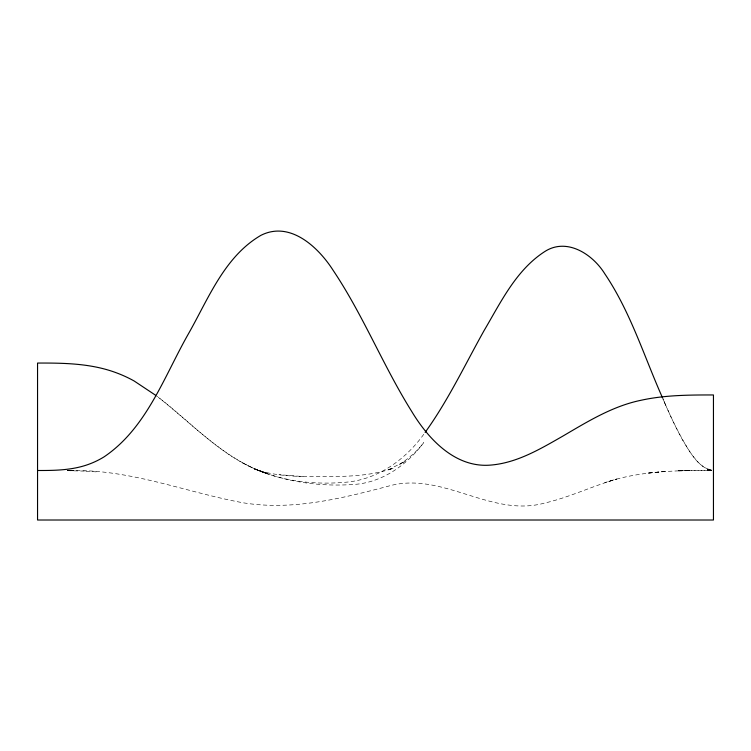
<?xml version="1.0" encoding="UTF-8"?>
<svg xmlns="http://www.w3.org/2000/svg" width="751" height="751" viewBox="0 0 751 751"><rect width="100%" height="100%" fill="white"/><g stroke="black" fill="none" stroke-linecap="round" stroke-linejoin="round"><path stroke-width="0.56" stroke-dasharray="3.75 2.82" d="M423.78 434.266C405.362 459.781 377.396 479.833 345.329 482.255C321.071 484.395 296.288 482.63 272.904 475.627A159.287 159.287 0 0 1 254.805 468.906C216.908 452.243 189.074 420.457 156.518 395.946M711.441 470.492C675.618 470.295 639.11 471.121 604.827 482.63L616.89 479.035C592.417 486.038 569.352 497.406 544.475 503.104C490.572 517.946 441.532 470.257 387.572 486.395C340.456 498.73 291.679 510.868 242.733 502.719C184.361 491.952 127.839 468.22 67.44 470.736M689.315 470.614L677.242 470.83L711.441 470.483L707.414 470.267M303.085 476.556C333.247 476.322 364.686 478.331 393.608 468.098L387.572 470.22L405.671 460.926L399.635 464.522C408.638 458.363 417.162 451.313 423.78 442.583C407.765 463.921 384.484 481.128 357.392 484.151C322.733 487.183 286.938 482.555 254.805 468.971L266.877 473.177L254.805 469.187C270.257 474.66 286.807 475.965 303.085 476.556L278.94 474.679M67.44 470.68L85.83 471.149M85.83 471.252L97.902 471.975M707.414 470.07L711.441 470.351L707.414 469.826M707.414 469.375L711.441 470.126C697.519 466.859 690.441 452.327 683.279 441.288C675.675 427.61 669.15 413.369 663.02 398.988M711.441 470.06C701.274 468.389 695.069 458.739 689.315 451.107C679.035 434.407 670.53 416.73 662.908 398.678L665.17 404.057M242.733 462.973L254.805 468.934L266.877 473.693C224.23 458.983 192.876 424.428 158.245 397.27M254.805 468.934L266.877 473.731M665.17 471.431L647.071 473.186L665.17 471.431M689.315 470.595L677.242 470.83L689.315 470.567M73.758 470.774L67.177 470.67L73.758 470.774"/><path stroke-width="1.13" d="M425.122 432.407C448.131 400.499 464.972 364.751 484.123 330.515C500.842 302.193 516.031 270.21 544.475 251.745C566.676 237.091 592.755 254.251 604.827 273.852C630.511 311.9 644.058 356.331 662.589 397.974M37.55 470.492C53.743 470.548 70.265 470.323 85.83 465.291A84.093 84.093 0 0 0 103.929 456.955C146.558 428.286 164.037 376.683 188.417 333.838C208.384 298.814 224.38 256.654 260.841 235.382C290.149 220.447 318.527 247.351 333.256 270.51C363.231 315.279 383.151 365.812 411.708 411.435C428.295 438.988 455.068 467.826 490.159 465.132C516.632 463.123 540.053 449.136 562.583 436.265C587.385 421.724 612.469 406.122 641.035 400.274C664.785 395.045 689.24 394.932 713.45 394.96L713.45 520.011L37.55 520.011L37.55 363.062C63.91 362.949 90.974 363.371 116.001 372.665A127.689 127.689 0 0 1 134.11 380.964L155.664 395.298"/></g></svg>
